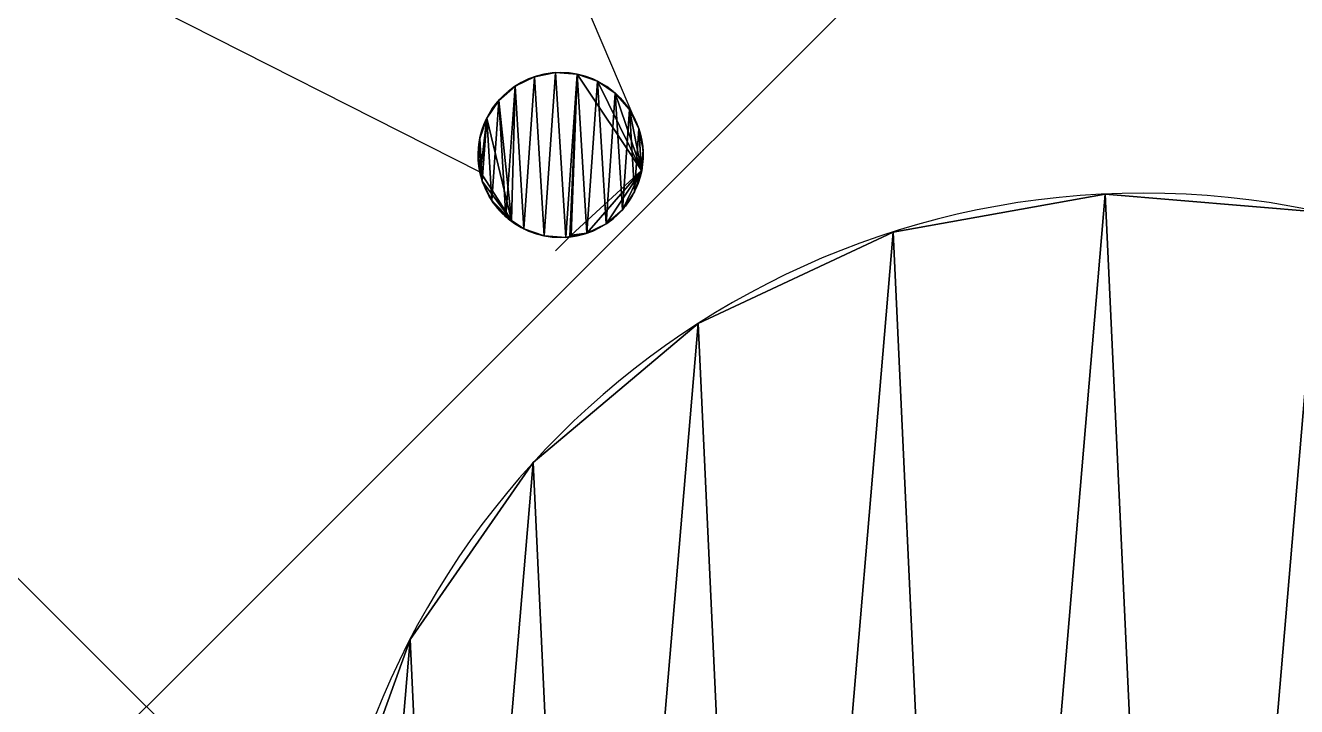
# Model space of a CAD drawing. Extents: x 0.1 to 24.1, y 0 to 24.
# Drawn here: x 11.32 to 19.02, y 12.01 to 16.14 of the extents above; entities that cross this region are included whole.
import ezdxf

# ---------------------------------------------------------------- set-up
doc = ezdxf.new("R2010")
doc.units = 0
doc.header["$MEASUREMENT"] = 0
doc.layers.get('0').update_dxf_attribs({"color": 13, "linetype": 'CONTINUOUS'})

# ---------------------------------------------------------------- blocks, each defined once
blk = doc.blocks.new('TAKEUPREEL')
for p, q in [((5.0433, 14.1376), (5.0433, 14.1376, 1.5)), ((3.7585, 13.9073), (3.7585, 13.9073, 1.5)), ((2.5771, 13.3524), (2.5771, 13.3524, 1.5)), ((1.5796, 12.5105), (1.5796, 12.5105, 1.5)), ((0.834, 11.4392), (0.834, 11.4392, 1.5))]:
    blk.add_line(p, q)
at = {"extrusion": (0, 0, -1)}
for centre in [(-5.2755, 9.143), (-5.2755, 9.143, -1.5)]:
    blk.add_circle(centre, 5, dxfattribs=at)
mesh = blk.add_polyface()
corners = [(0.5112, 7.626, 1.5), (0.391, 10.2114, 1.5), (0.2809, 8.9108, 1.5), (0.834, 11.4392, 1.5), (1.0661, 6.4446, 1.5), (1.5796, 12.5105, 1.5), (1.9079, 5.4471, 1.5), (2.5771, 13.3524, 1.5), (2.9793, 4.7015, 1.5), (3.7585, 13.9073, 1.5), (4.2071, 4.2585, 1.5), (5.0433, 14.1376, 1.5), (5.5077, 4.1484, 1.5), (6.3439, 14.0275, 1.5), (6.7925, 4.3787, 1.5), (7.5717, 13.5845, 1.5), (7.9739, 4.9336, 1.5), (8.643, 12.8389, 1.5), (8.9714, 5.7755, 1.5), (9.4849, 11.8414, 1.5), (9.717, 6.8468, 1.5), (10.0398, 10.66, 1.5), (10.16, 8.0746, 1.5), (10.2701, 9.3752, 1.5)]
mesh.append_faces([[corners[k] for k in face] for face in [(0, 1, 2), (21, 22, 23)]], dxfattribs={"vtx0": -1})
mesh.append_faces([[corners[k] for k in face] for face in [(1, 0, 3), (3, 4, 5), (5, 6, 7), (7, 8, 9), (9, 10, 11), (11, 12, 13), (13, 14, 15), (15, 16, 17), (17, 18, 19), (19, 20, 21)]], dxfattribs={"vtx0": -1, "vtx1": -1})
mesh.append_faces([[corners[k] for k in face] for face in [(3, 0, 4), (5, 4, 6), (7, 6, 8), (9, 8, 10), (11, 10, 12), (13, 12, 14), (15, 14, 16), (17, 16, 18), (19, 18, 20), (21, 20, 22)]], dxfattribs={"vtx0": -1, "vtx2": -1})
mesh = blk.add_polyface()
corners = [(0.391, 10.2114), (0.5112, 7.626), (0.2809, 8.9108), (0.834, 11.4392), (1.0661, 6.4446), (1.5796, 12.5105), (1.9079, 5.4471), (2.5771, 13.3524), (2.9793, 4.7015), (3.7585, 13.9073), (4.2071, 4.2585), (5.0433, 14.1376), (5.5077, 4.1484), (6.3439, 14.0275), (6.7925, 4.3787), (7.5717, 13.5845), (7.9739, 4.9336), (8.643, 12.8389), (8.9714, 5.7755), (9.4849, 11.8414), (9.717, 6.8468), (10.0398, 10.66), (10.16, 8.0746), (10.2701, 9.3752)]
mesh.append_faces([[corners[k] for k in face] for face in [(0, 1, 2), (22, 21, 23)]], dxfattribs={"vtx0": -1})
mesh.append_faces([[corners[k] for k in face] for face in [(1, 3, 4), (4, 5, 6), (6, 7, 8), (8, 9, 10), (10, 11, 12), (12, 13, 14), (14, 15, 16), (16, 17, 18), (18, 19, 20), (20, 21, 22)]], dxfattribs={"vtx0": -1, "vtx1": -1})
mesh.append_faces([[corners[k] for k in face] for face in [(1, 0, 3), (4, 3, 5), (6, 5, 7), (8, 7, 9), (10, 9, 11), (12, 11, 13), (14, 13, 15), (16, 15, 17), (18, 17, 19), (20, 19, 21)]], dxfattribs={"vtx0": -1, "vtx2": -1})
mesh = blk.add_polyface()
corners = [(3.7585, 13.9073, 1.5), (5.0433, 14.1376), (3.7585, 13.9073), (5.0433, 14.1376, 1.5)]
mesh.append_faces([[corners[k] for k in face] for face in [(0, 1, 2), (1, 0, 3)]], dxfattribs={"vtx0": -1})
mesh = blk.add_polyface()
corners = [(5.0433, 14.1376, 1.5), (6.3439, 14.0275), (5.0433, 14.1376), (6.3439, 14.0275, 1.5)]
mesh.append_faces([[corners[k] for k in face] for face in [(0, 1, 2), (1, 0, 3)]], dxfattribs={"vtx0": -1})
mesh = blk.add_polyface()
corners = [(2.5771, 13.3524, 1.5), (3.7585, 13.9073), (2.5771, 13.3524), (3.7585, 13.9073, 1.5)]
mesh.append_faces([[corners[k] for k in face] for face in [(0, 1, 2), (1, 0, 3)]], dxfattribs={"vtx0": -1})
mesh = blk.add_polyface()
corners = [(1.5796, 12.5105, 1.5), (2.5771, 13.3524), (1.5796, 12.5105), (2.5771, 13.3524, 1.5)]
mesh.append_faces([[corners[k] for k in face] for face in [(0, 1, 2), (1, 0, 3)]], dxfattribs={"vtx0": -1})
mesh = blk.add_polyface()
corners = [(1.5796, 12.5105, 1.5), (0.834, 11.4392), (0.834, 11.4392, 1.5), (1.5796, 12.5105)]
mesh.append_faces([[corners[k] for k in face] for face in [(0, 1, 2), (1, 0, 3)]], dxfattribs={"vtx0": -1})
mesh = blk.add_polyface()
corners = [(0.834, 11.4392, 1.5), (0.391, 10.2114), (0.391, 10.2114, 1.5), (0.834, 11.4392)]
mesh.append_faces([[corners[k] for k in face] for face in [(0, 1, 2), (1, 0, 3)]], dxfattribs={"vtx0": -1})
blk = doc.blocks.new('CLEANERBASE')
mesh = blk.add_polyface()
corners = [(24, 24), (0, 0), (0, 24), (24, 0)]
mesh.append_faces([[corners[k] for k in face] for face in [(0, 1, 2), (1, 0, 3)]], dxfattribs={"vtx0": -1})
mesh = blk.add_polyface()
corners = [(24, 0, 6), (0, 24, 6), (0, 0, 6), (24, 24, 6)]
mesh.append_faces([[corners[k] for k in face] for face in [(0, 1, 2), (1, 0, 3)]], dxfattribs={"vtx0": -1})

msp = doc.modelspace()

# ---------------------------------------------------------------- linework, layer by layer
for p, q in [((15.0336, 15.5118, 9), (13.2833, 19.6117, 9)), ((11.8205, 16.3923, 6), (14.0749, 15.2482, 6)), ((14.4007, 15.827, 6), (14.4007, 15.827, 9)), ((14.5288, 15.852, 6), (14.5288, 15.852, 9)), ((14.659, 15.8429, 6), (14.659, 15.8429, 9)), ((14.7824, 15.8005, 6), (14.7824, 15.8005, 9)), ((14.2834, 15.7698, 6), (14.2834, 15.7698, 9)), ((14.8907, 15.7276, 6), (14.8907, 15.7276, 9)), ((14.1849, 15.6841, 6), (14.1849, 15.6841, 9)), ((14.9763, 15.6291, 6), (14.9763, 15.6291, 9)), ((14.112, 15.5758, 6), (14.112, 15.5758, 9)), ((15.0336, 15.5118, 6), (15.0336, 15.5118, 9)), ((14.0695, 15.4524, 6), (14.0695, 15.4524, 9)), ((14.0605, 15.3222, 6), (14.0605, 15.3222, 9)), ((15.0586, 15.3837, 6), (15.0586, 15.3837, 9)), ((14.0749, 15.2482, 6), (14.2627, 14.9552, 6)), ((15.0499, 15.2583, 6), (14.6241, 14.8676, 6)), ((15.0495, 15.2535, 6), (15.0495, 15.2535, 9)), ((14.0854, 15.1941, 6), (14.0854, 15.1941, 9)), ((15.0071, 15.13, 6), (15.0071, 15.13, 9)), ((14.1427, 15.0768, 6), (14.1427, 15.0768, 9)), ((14.9341, 15.0218, 6), (14.9341, 15.0218, 9)), ((14.2284, 14.9783, 6), (14.2284, 14.9783, 9)), ((14.8357, 14.9361, 6), (14.8357, 14.9361, 9)), ((14.3366, 14.9054, 6), (14.3366, 14.9054, 9)), ((14.46, 14.8629, 6), (14.46, 14.8629, 9)), ((14.6153, 14.8588, 6), (14.5281, 14.7716, 6)), ((14.6241, 14.8676, 6), (14.6167, 14.859, 6)), ((14.7184, 14.8788, 6), (14.7184, 14.8788, 9)), ((14.5903, 14.8539, 6), (14.5903, 14.8539, 9))]:
    msp.add_line(p, q)
at = {"extrusion": (0, 0, -1)}
msp.add_circle((-14.5595, 15.3529, -9), 0.5, dxfattribs=at)
for start, end in [(347.8041, 190.92704), (306.7371, 347.8041), (190.92704, 263.39264), (263.56279, 306.7371), (263.39264, 263.56279)]:
    msp.add_arc((-14.5595, 15.3529, -6), 0.5, start, end, dxfattribs=at)

# ---------------------------------------------------------------- block references
for name, p in [('CLEANERBASE', (0.0508, 0.0107)), ('TAKEUPREEL', (12.8146, 0.9789, 6))]:
    msp.add_blockref(name, p)

# ---------------------------------------------------------------- meshes
mesh = msp.add_polyface()
corners = [(14.0854, 15.1941, 9), (14.0695, 15.4524, 9), (14.0605, 15.3222, 9), (14.112, 15.5758, 9), (14.1427, 15.0768, 9), (14.1849, 15.6841, 9), (14.2284, 14.9783, 9), (14.2834, 15.7698, 9), (14.3366, 14.9054, 9), (14.4007, 15.827, 9), (14.46, 14.8629, 9), (14.5288, 15.852, 9), (14.5903, 14.8539, 9), (14.659, 15.8429, 9), (14.7184, 14.8788, 9), (14.7824, 15.8005, 9), (14.8357, 14.9361, 9), (14.8907, 15.7276, 9), (14.9341, 15.0218, 9), (14.9763, 15.6291, 9), (15.0071, 15.13, 9), (15.0336, 15.5118, 9), (15.0495, 15.2535, 9), (15.0586, 15.3837, 9)]
mesh.append_faces([[corners[k] for k in face] for face in [(0, 1, 2), (21, 22, 23)]], dxfattribs={"vtx0": -1})
mesh.append_faces([[corners[k] for k in face] for face in [(1, 0, 3), (3, 4, 5), (5, 6, 7), (7, 8, 9), (9, 10, 11), (11, 12, 13), (13, 14, 15), (15, 16, 17), (17, 18, 19), (19, 20, 21)]], dxfattribs={"vtx0": -1, "vtx1": -1})
mesh.append_faces([[corners[k] for k in face] for face in [(3, 0, 4), (5, 4, 6), (7, 6, 8), (9, 8, 10), (11, 10, 12), (13, 12, 14), (15, 14, 16), (17, 16, 18), (19, 18, 20), (21, 20, 22)]], dxfattribs={"vtx0": -1, "vtx2": -1})
mesh = msp.add_polyface()
corners = [(14.0695, 15.4524, 6), (14.0749, 15.2482, 6), (14.0605, 15.3222, 6), (14.112, 15.5758, 6), (14.2627, 14.9552, 6), (14.1849, 15.6841, 6), (14.2834, 15.7698, 6), (14.3366, 14.9054, 6), (14.4007, 15.827, 6), (14.46, 14.8629, 6), (14.5288, 15.852, 6), (14.5903, 14.8539, 6), (14.659, 15.8429, 6), (14.6153, 14.8588, 6), (14.6167, 14.859, 6), (14.6241, 14.8676, 6), (15.0499, 15.2583, 6), (14.7824, 15.8005, 6), (14.8907, 15.7276, 6), (14.9763, 15.6291, 6), (15.0336, 15.5118, 6), (15.0586, 15.3837, 6)]
mesh.append_faces([[corners[k] for k in face] for face in [(0, 1, 2), (16, 20, 21)]], dxfattribs={"vtx0": -1})
mesh.append_faces([[corners[k] for k in face] for face in [(1, 3, 4), (4, 6, 7), (7, 8, 9), (9, 10, 11), (11, 12, 13), (13, 12, 14), (14, 12, 15), (15, 12, 16)]], dxfattribs={"vtx0": -1, "vtx1": -1})
mesh.append_faces([[corners[k] for k in face] for face in [(1, 0, 3), (4, 3, 5), (4, 5, 6), (7, 6, 8), (9, 8, 10), (11, 10, 12), (16, 12, 17), (16, 17, 18), (16, 18, 19), (16, 19, 20)]], dxfattribs={"vtx0": -1, "vtx2": -1})
mesh = msp.add_polyface()
corners = [(14.2834, 15.7698, 9), (14.4007, 15.827, 6), (14.2834, 15.7698, 6), (14.4007, 15.827, 9)]
mesh.append_faces([[corners[k] for k in face] for face in [(0, 1, 2), (1, 0, 3)]], dxfattribs={"vtx0": -1})
mesh = msp.add_polyface()
corners = [(14.4007, 15.827, 9), (14.5288, 15.852, 6), (14.4007, 15.827, 6), (14.5288, 15.852, 9)]
mesh.append_faces([[corners[k] for k in face] for face in [(0, 1, 2), (1, 0, 3)]], dxfattribs={"vtx0": -1})
mesh = msp.add_polyface()
corners = [(14.5288, 15.852, 9), (14.659, 15.8429, 6), (14.5288, 15.852, 6), (14.659, 15.8429, 9)]
mesh.append_faces([[corners[k] for k in face] for face in [(0, 1, 2), (1, 0, 3)]], dxfattribs={"vtx0": -1})
mesh = msp.add_polyface()
corners = [(14.659, 15.8429, 9), (14.7824, 15.8005, 6), (14.659, 15.8429, 6), (14.7824, 15.8005, 9)]
mesh.append_faces([[corners[k] for k in face] for face in [(0, 1, 2), (1, 0, 3)]], dxfattribs={"vtx0": -1})
mesh = msp.add_polyface()
corners = [(14.7824, 15.8005, 9), (14.8907, 15.7276, 6), (14.7824, 15.8005, 6), (14.8907, 15.7276, 9)]
mesh.append_faces([[corners[k] for k in face] for face in [(0, 1, 2), (1, 0, 3)]], dxfattribs={"vtx0": -1})
mesh = msp.add_polyface()
corners = [(14.1849, 15.6841, 9), (14.2834, 15.7698, 6), (14.1849, 15.6841, 6), (14.2834, 15.7698, 9)]
mesh.append_faces([[corners[k] for k in face] for face in [(0, 1, 2), (1, 0, 3)]], dxfattribs={"vtx0": -1})
mesh = msp.add_polyface()
corners = [(14.8907, 15.7276, 6), (14.9763, 15.6291, 9), (14.9763, 15.6291, 6), (14.8907, 15.7276, 9)]
mesh.append_faces([[corners[k] for k in face] for face in [(0, 1, 2), (1, 0, 3)]], dxfattribs={"vtx0": -1})
mesh = msp.add_polyface()
corners = [(14.1849, 15.6841, 9), (14.112, 15.5758, 6), (14.112, 15.5758, 9), (14.1849, 15.6841, 6)]
mesh.append_faces([[corners[k] for k in face] for face in [(0, 1, 2), (1, 0, 3)]], dxfattribs={"vtx0": -1})
mesh = msp.add_polyface()
corners = [(14.9763, 15.6291, 6), (15.0336, 15.5118, 9), (15.0336, 15.5118, 6), (14.9763, 15.6291, 9)]
mesh.append_faces([[corners[k] for k in face] for face in [(0, 1, 2), (1, 0, 3)]], dxfattribs={"vtx0": -1})
mesh = msp.add_polyface()
corners = [(14.112, 15.5758, 9), (14.0695, 15.4524, 6), (14.0695, 15.4524, 9), (14.112, 15.5758, 6)]
mesh.append_faces([[corners[k] for k in face] for face in [(0, 1, 2), (1, 0, 3)]], dxfattribs={"vtx0": -1})
mesh = msp.add_polyface()
corners = [(15.0336, 15.5118, 6), (15.0586, 15.3837, 9), (15.0586, 15.3837, 6), (15.0336, 15.5118, 9)]
mesh.append_faces([[corners[k] for k in face] for face in [(0, 1, 2), (1, 0, 3)]], dxfattribs={"vtx0": -1})
mesh = msp.add_polyface()
corners = [(14.0695, 15.4524, 9), (14.0605, 15.3222, 6), (14.0605, 15.3222, 9), (14.0695, 15.4524, 6)]
mesh.append_faces([[corners[k] for k in face] for face in [(0, 1, 2), (1, 0, 3)]], dxfattribs={"vtx0": -1})
mesh = msp.add_polyface()
corners = [(14.0605, 15.3222, 9), (14.0854, 15.1941, 6), (14.0854, 15.1941, 9), (14.0749, 15.2482, 6), (14.0605, 15.3222, 6)]
mesh.append_faces([[corners[k] for k in face] for face in [(0, 1, 2), (3, 0, 4)]], dxfattribs={"vtx0": -1})
mesh.append_faces([[corners[k] for k in face] for face in [(1, 0, 3)]], dxfattribs={"vtx0": -1, "vtx1": -1})
mesh = msp.add_polyface()
corners = [(15.0499, 15.2583, 6), (15.0495, 15.2535, 9), (15.0495, 15.2535, 6), (15.0586, 15.3837, 9), (15.0586, 15.3837, 6)]
mesh.append_faces([[corners[k] for k in face] for face in [(0, 1, 2), (3, 0, 4)]], dxfattribs={"vtx0": -1})
mesh.append_faces([[corners[k] for k in face] for face in [(1, 0, 3)]], dxfattribs={"vtx0": -1, "vtx1": -1})
mesh = msp.add_polyface()
corners = [(14.2627, 14.9552, 6), (14.0854, 15.1941, 6), (14.0749, 15.2482, 6), (14.1427, 15.0768, 6), (14.2284, 14.9783, 6)]
mesh.append_faces([[corners[k] for k in face] for face in [(0, 1, 2), (3, 0, 4)]], dxfattribs={"vtx0": -1})
mesh.append_faces([[corners[k] for k in face] for face in [(1, 0, 3)]], dxfattribs={"vtx0": -1, "vtx1": -1})
mesh = msp.add_polyface()
corners = [(14.6241, 14.8676, 6), (14.7184, 14.8788, 6), (14.6167, 14.859, 6), (15.0499, 15.2583, 6), (14.8357, 14.9361, 6), (14.9341, 15.0218, 6), (15.0071, 15.13, 6), (15.0495, 15.2535, 6)]
mesh.append_faces([[corners[k] for k in face] for face in [(0, 1, 2), (6, 3, 7)]], dxfattribs={"vtx0": -1})
mesh.append_faces([[corners[k] for k in face] for face in [(1, 3, 4), (4, 3, 5), (5, 3, 6)]], dxfattribs={"vtx0": -1, "vtx1": -1})
mesh.append_faces([[corners[k] for k in face] for face in [(1, 0, 3)]], dxfattribs={"vtx0": -1, "vtx2": -1})
mesh = msp.add_polyface()
corners = [(15.0495, 15.2535, 6), (15.0071, 15.13, 9), (15.0071, 15.13, 6), (15.0495, 15.2535, 9)]
mesh.append_faces([[corners[k] for k in face] for face in [(0, 1, 2), (1, 0, 3)]], dxfattribs={"vtx0": -1})
mesh = msp.add_polyface()
corners = [(14.0854, 15.1941, 9), (14.1427, 15.0768, 6), (14.1427, 15.0768, 9), (14.0854, 15.1941, 6)]
mesh.append_faces([[corners[k] for k in face] for face in [(0, 1, 2), (1, 0, 3)]], dxfattribs={"vtx0": -1})
mesh = msp.add_polyface()
corners = [(15.0071, 15.13, 6), (14.9341, 15.0218, 9), (14.9341, 15.0218, 6), (15.0071, 15.13, 9)]
mesh.append_faces([[corners[k] for k in face] for face in [(0, 1, 2), (1, 0, 3)]], dxfattribs={"vtx0": -1})
mesh = msp.add_polyface()
corners = [(14.1427, 15.0768, 9), (14.2284, 14.9783, 6), (14.2284, 14.9783, 9), (14.1427, 15.0768, 6)]
mesh.append_faces([[corners[k] for k in face] for face in [(0, 1, 2), (1, 0, 3)]], dxfattribs={"vtx0": -1})
mesh = msp.add_polyface()
corners = [(14.9341, 15.0218, 9), (14.8357, 14.9361, 6), (14.9341, 15.0218, 6), (14.8357, 14.9361, 9)]
mesh.append_faces([[corners[k] for k in face] for face in [(0, 1, 2), (1, 0, 3)]], dxfattribs={"vtx0": -1})
mesh = msp.add_polyface()
corners = [(14.3366, 14.9054, 9), (14.2627, 14.9552, 6), (14.3366, 14.9054, 6), (14.2284, 14.9783, 6), (14.2284, 14.9783, 9)]
mesh.append_faces([[corners[k] for k in face] for face in [(0, 1, 2), (3, 0, 4)]], dxfattribs={"vtx0": -1})
mesh.append_faces([[corners[k] for k in face] for face in [(1, 0, 3)]], dxfattribs={"vtx0": -1, "vtx1": -1})
mesh = msp.add_polyface()
corners = [(14.8357, 14.9361, 9), (14.7184, 14.8788, 6), (14.8357, 14.9361, 6), (14.7184, 14.8788, 9)]
mesh.append_faces([[corners[k] for k in face] for face in [(0, 1, 2), (1, 0, 3)]], dxfattribs={"vtx0": -1})
mesh = msp.add_polyface()
corners = [(14.46, 14.8629, 9), (14.3366, 14.9054, 6), (14.46, 14.8629, 6), (14.3366, 14.9054, 9)]
mesh.append_faces([[corners[k] for k in face] for face in [(0, 1, 2), (1, 0, 3)]], dxfattribs={"vtx0": -1})
mesh = msp.add_polyface()
corners = [(14.5903, 14.8539, 9), (14.46, 14.8629, 6), (14.5903, 14.8539, 6), (14.46, 14.8629, 9)]
mesh.append_faces([[corners[k] for k in face] for face in [(0, 1, 2), (1, 0, 3)]], dxfattribs={"vtx0": -1})
mesh = msp.add_polyface()
corners = [(14.7184, 14.8788, 9), (14.6167, 14.859, 6), (14.7184, 14.8788, 6), (14.6153, 14.8588, 6), (14.5903, 14.8539, 6), (14.5903, 14.8539, 9)]
mesh.append_faces([[corners[k] for k in face] for face in [(0, 1, 2), (4, 0, 5)]], dxfattribs={"vtx0": -1})
mesh.append_faces([[corners[k] for k in face] for face in [(1, 0, 3), (3, 0, 4)]], dxfattribs={"vtx0": -1, "vtx1": -1})

doc.saveas('drawing.dxf')
